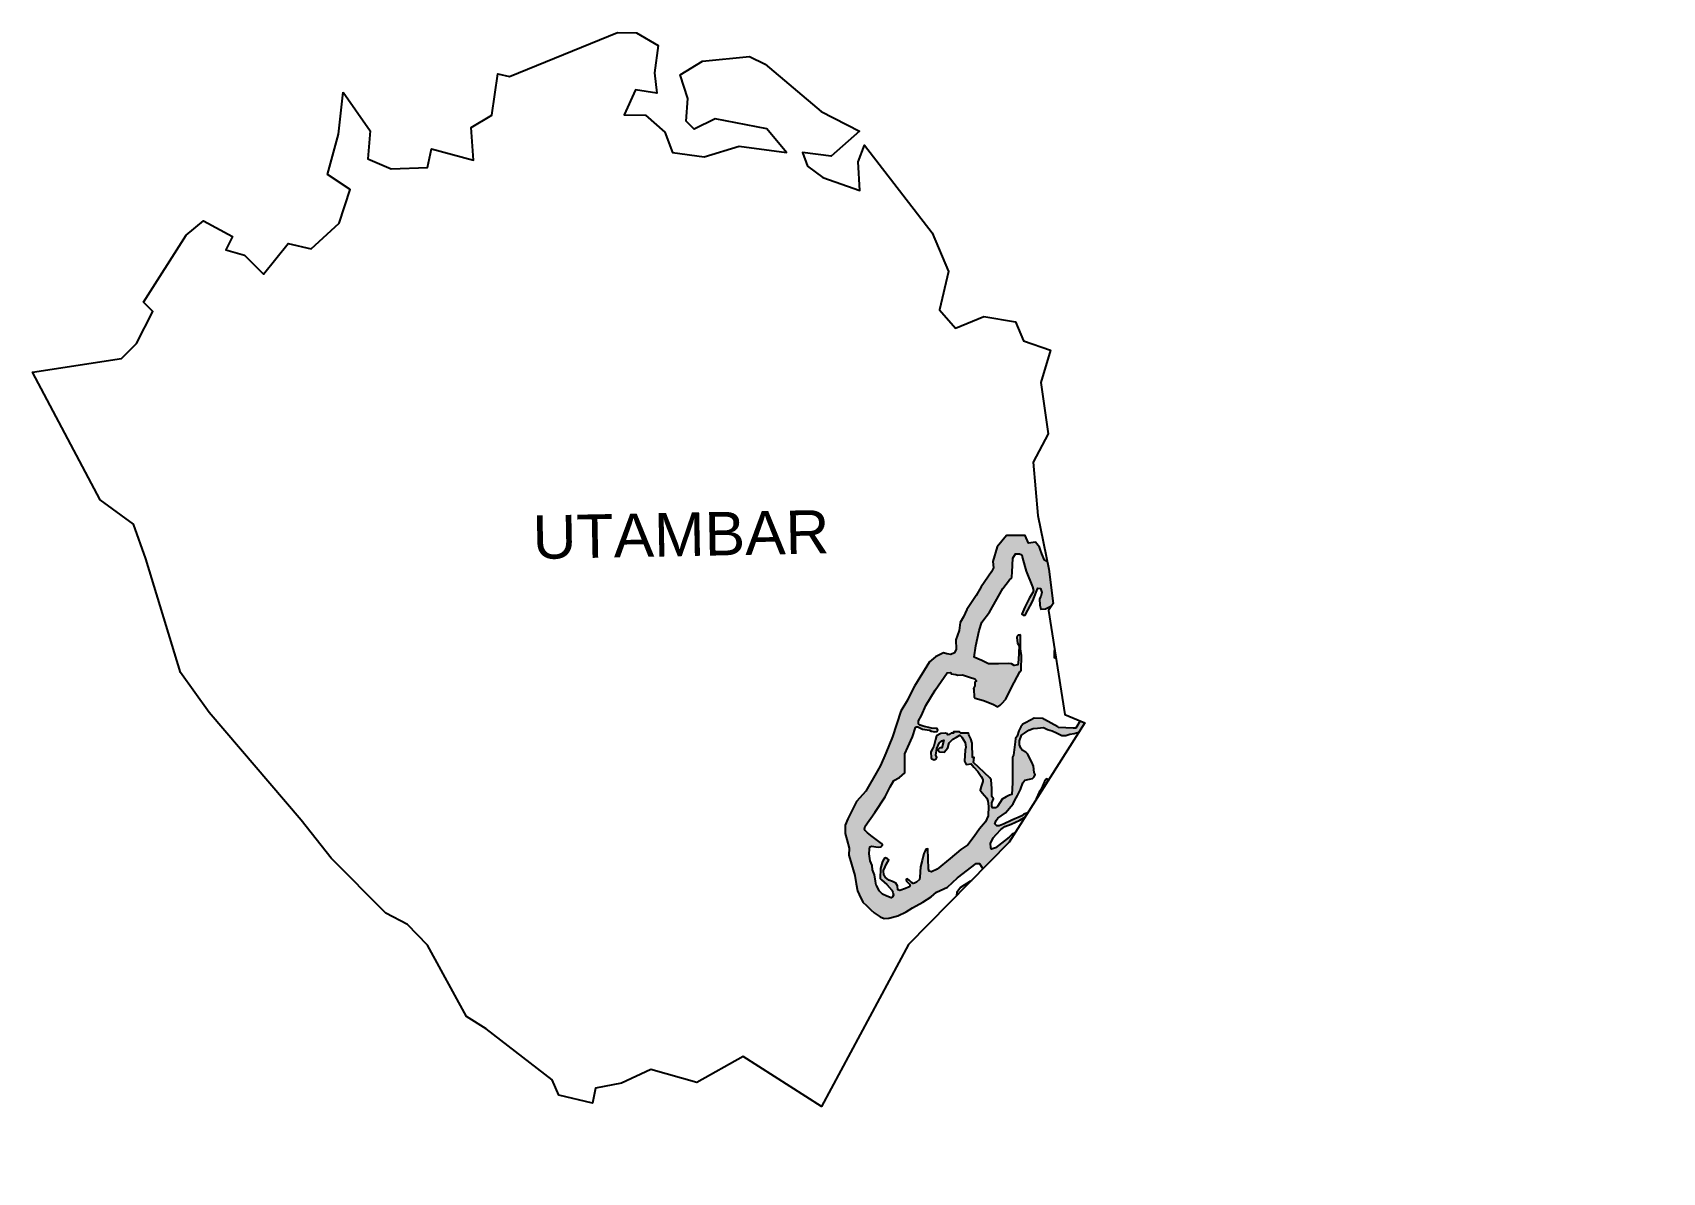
# Model space of a CAD drawing. Header units: metres. Extents: x 293549 to 297627, y 1978903 to 1981755.
import ezdxf

# ---------------------------------------------------------------- set-up
doc = ezdxf.new("R2010")
doc.units = ezdxf.units.M
doc.header["$MEASUREMENT"] = 0
doc.layers.add('MANGROOVE BUFFER ZONE', color=120, linetype='Continuous')
doc.layers.add('VILLAGE NAME', color=250, linetype='Continuous')
doc.styles.get("Standard").update_dxf_attribs({"font": 'simplex.shx'})

msp = doc.modelspace()

# ---------------------------------------------------------------- hatches: boundary and pattern name
at = {"layer": 'MANGROOVE BUFFER ZONE'}
h = msp.add_hatch(dxfattribs=at)
h.set_pattern_fill('GRASS', color=256, scale=18)
h.paths.add_polyline_path([(296019.1, 1980155.7), (296022.4, 1980159.7), (296023.9, 1980196.6), (296022, 1980205.3), (296021.1, 1980215.5), (296021.2, 1980247.1), (296019.9, 1980247.7), (296017.1, 1980247.4), (296014.8, 1980247.1), (296013, 1980244.8), (296012, 1980241), (296013.4, 1980227.3), (296017.9, 1980220.6), (296016, 1980185.7), (296014.6, 1980172.5), (296005.5, 1980171.5), (295998.4, 1980175.1), (295989.8, 1980176.3), (295965.7, 1980175.4), (295941.1, 1980175.7), (295924.6, 1980184.1), (295914.1, 1980187.6), (295905.4, 1980192.4), (295909.5, 1980220.8), (295917.9, 1980259.2), (295924.2, 1980279.3), (295943.5, 1980304.3), (295976.6, 1980363.8), (295993.6, 1980385.2), (295998.9, 1980389.8), (295999.5, 1980393.4), (296000, 1980404.4), (296001.5, 1980439.4), (296008.6, 1980450.3), (296018.9, 1980450.8), (296024.1, 1980448), (296026.4, 1980439.6), (296034.9, 1980407.7), (296050.8, 1980368.4), (296053.9, 1980358.7), (296051.8, 1980353.5), (296043.6, 1980340.9), (296031.9, 1980317.2), (296024.3, 1980300.1), (296027.3, 1980297), (296033.1, 1980297.2), (296051.7, 1980333.2), (296060.2, 1980354.4), (296064, 1980365), (296070.9, 1980364), (296074, 1980353.7), (296072.3, 1980344.2), (296068.8, 1980337.7), (296069.5, 1980322.3), (296071.5, 1980312), (296083.8, 1980312.9), (296093.7, 1980317.7), (296099.3, 1980321.5), (296102.6, 1980326.2), (296091.9, 1980412.4), (296088.2, 1980430.7), (296080.7, 1980434.6), (296074.6, 1980451), (296070.3, 1980462.5), (296068.5, 1980467.1), (296058.3, 1980480.1), (296041.1, 1980477.2), (296033.1, 1980496.2), (295986, 1980496.6), (295963, 1980467.9), (295952.1, 1980431.6), (295953.4, 1980415.9), (295948.8, 1980405.2), (295922.6, 1980368.2), (295910.4, 1980346.2), (295887.1, 1980311.1), (295878, 1980293.3), (295870.4, 1980278.5), (295867.9, 1980258.8), (295858.8, 1980235.5), (295860.4, 1980212), (295855.8, 1980202.6), (295846.9, 1980198.6), (295836.3, 1980200.4), (295828.6, 1980203), (295808.7, 1980192.9), (295793.4, 1980180.4), (295756, 1980119.5), (295752.3, 1980113.5), (295738.6, 1980084.6), (295721.6, 1980057), (295700.3, 1979992.8), (295683.8, 1979952.1), (295671.1, 1979920.9), (295662.8, 1979907.6), (295633.7, 1979856.4), (295610.8, 1979831.3), (295588.6, 1979787.6), (295582.4, 1979771.4), (295582.5, 1979750.9), (295586.1, 1979735.8), (295592.1, 1979713.8), (295591.4, 1979696.9), (295598, 1979673.8), (295602.3, 1979660.1), (295606.7, 1979646.1), (295609.6, 1979625.2), (295613.4, 1979607.5), (295617.4, 1979598.6), (295626.4, 1979578.7), (295635.7, 1979570.4), (295646.6, 1979560.1), (295654.7, 1979552.5), (295664.8, 1979545.6), (295669.8, 1979542.1), (295679.6, 1979538.6), (295691.5, 1979538.8), (295713.7, 1979544.8), (295735.1, 1979555), (295750.6, 1979564.7), (295776.5, 1979579), (295797.6, 1979592.1), (295811.2, 1979604.1), (295838.3, 1979616.7), (295863.2, 1979639.7), (295910.3, 1979675.6), (295918.7, 1979675.7), (295927.1, 1979662.7), (295992.4, 1979729.2), (296007.3, 1979752.6), (296000.1, 1979749.4), (295992.7, 1979741.4), (295973.2, 1979726.5), (295958.1, 1979714.8), (295948.5, 1979711.4), (295947.1, 1979716), (295945.8, 1979725.7), (295952.5, 1979739.9), (295961.2, 1979748.9), (295972.2, 1979760.5), (295981.5, 1979768.1), (295997.4, 1979774.3), (296019.6, 1979783.9), (296029.3, 1979790.5), (296033.7, 1979794.2), (296039.1, 1979802.7), (296029.2, 1979799), (296024.7, 1979795.3), (296015, 1979791.1), (296006.7, 1979787.4), (295997.5, 1979783.4), (295980.3, 1979775), (295968, 1979770.3), (295961.8, 1979769.8), (295956.9, 1979774.9), (295960.3, 1979783.5), (295964.7, 1979789.2), (295983.3, 1979802.9), (296002.6, 1979825.4), (296006.9, 1979834.3), (296013.2, 1979846), (296020.6, 1979861.3), (296026.5, 1979877.6), (296032, 1979884.5), (296043.2, 1979886.5), (296051.3, 1979888.9), (296055.3, 1979892.9), (296057.4, 1979898.3), (296054.9, 1979903.3), (296053.3, 1979919.4), (296049.2, 1979929), (296044.5, 1979938.9), (296039.6, 1979949.8), (296034, 1979954), (296024.8, 1979959.7), (296021.6, 1979964.7), (296018.8, 1979973.1), (296018.5, 1979983), (296023.2, 1979996.6), (296030.9, 1980001.9), (296041.8, 1980009.4), (296052.4, 1980013.4), (296063.9, 1980014.5), (296078.7, 1980015.9), (296088.5, 1980011.4), (296100.1, 1980008), (296111, 1980002.5), (296124.4, 1979995.9), (296134.7, 1979996.2), (296144.1, 1979999.6), (296155.2, 1980001.2), (296167, 1980004.1), (296182.2, 1980028), (296170.6, 1980032.7), (296159.3, 1980014.7), (296152.4, 1980014.8), (296116.4, 1980015.8), (296114.4, 1980018), (296081.3, 1980036.2), (296077.6, 1980038.9), (296055.1, 1980039.1), (296046, 1980034.1), (296033.8, 1980027.7), (296026.6, 1980024.4), (296022.1, 1980017.4), (296016.8, 1980007.8), (296012.7, 1979994.1), (296008.6, 1979989), (296007.7, 1979980.5), (296003.9, 1979947.2), (296001.4, 1979941.9), (296000.8, 1979877.6), (295999.4, 1979848.5), (295993.9, 1979846.8), (295984.8, 1979842.8), (295974.9, 1979836.8), (295963.3, 1979818.2), (295960.8, 1979816.6), (295958.7, 1979815.3), (295951.3, 1979814.9), (295949.6, 1979819.4), (295949.2, 1979828), (295953.3, 1979837.4), (295948.9, 1979843.5), (295948.9, 1979863.6), (295947.2, 1979885), (295944.3, 1979890.2), (295916.9, 1979915.7), (295903.7, 1979928.3), (295904.9, 1979940.9), (295901.2, 1979941), (295899.7, 1979976.7), (295896.9, 1979987.5), (295891.6, 1979998.1), (295890.6, 1980001.6), (295872.5, 1980002.1), (295868.4, 1980005.2), (295853.3, 1980005.6), (295853, 1980002.3), (295847.7, 1980001.6), (295845.1, 1980000.5), (295842.7, 1979998.4), (295839.2, 1979998.1), (295838.1, 1980000), (295832.7, 1980001.7), (295822, 1980001), (295811.1, 1979995.4), (295808.4, 1979986.5), (295803.9, 1979969.7), (295800.4, 1979962.6), (295796.7, 1979955.2), (295797.3, 1979940.5), (295799.2, 1979937.4), (295804.9, 1979935.4), (295809.7, 1979937.8), (295812, 1979941), (295809.3, 1979946.7), (295811.4, 1979963.8), (295817.5, 1979977.1), (295823.8, 1979982.6), (295829.1, 1979984.1), (295824, 1979965.1), (295819.1, 1979964.9), (295814.1, 1979960.6), (295818.6, 1979954.9), (295830.3, 1979954.4), (295839.5, 1979965.2), (295842.5, 1979978), (295851.5, 1979987.1), (295860.9, 1979992), (295869.5, 1979996.7), (295874.6, 1979991.9), (295882.6, 1979978.5), (295884.6, 1979966.8), (295882.6, 1979959.7), (295881, 1979931.9), (295884.9, 1979923.6), (295897.6, 1979925.5), (295903.9, 1979916.5), (295914.6, 1979905.8), (295923, 1979893.7), (295926.7, 1979885.7), (295926.8, 1979881.3), (295922.8, 1979868.1), (295920.1, 1979858.9), (295924.7, 1979852.5), (295936.8, 1979838.9), (295939, 1979831.4), (295940.6, 1979819.1), (295939.9, 1979795.3), (295933.4, 1979779.9), (295928.4, 1979774.1), (295918.6, 1979762.9), (295905.3, 1979743.1), (295889.2, 1979722.5), (295871.3, 1979710.5), (295844.6, 1979688.6), (295812.2, 1979661.4), (295798.4, 1979655.3), (295792.2, 1979656.8), (295791.1, 1979662.8), (295789.2, 1979712.6), (295785.3, 1979711.3), (295782.1, 1979707.5), (295779.1, 1979700.7), (295775.1, 1979683), (295771.1, 1979667.2), (295769.4, 1979642), (295768.4, 1979635.9), (295761, 1979628.9), (295755.9, 1979626.5), (295752.6, 1979625.9), (295748.2, 1979628), (295742.4, 1979633.9), (295738.2, 1979637.4), (295735.3, 1979636), (295735.4, 1979632), (295738, 1979629.4), (295744.7, 1979622.8), (295744, 1979619.3), (295740.9, 1979616.2), (295733.5, 1979612.9), (295718.7, 1979608.5), (295714.2, 1979609.7), (295713.5, 1979619.7), (295709.2, 1979626.3), (295700.7, 1979630.5), (295691.5, 1979634.4), (295682.4, 1979641.9), (295679.1, 1979646.5), (295678, 1979658.1), (295682.1, 1979667.1), (295686, 1979674.7), (295691.5, 1979685.2), (295687.7, 1979688.7), (295682.8, 1979690.1), (295679.2, 1979687.2), (295675.2, 1979678.5), (295670.6, 1979663), (295669.8, 1979638), (295673.3, 1979634.6), (295686.6, 1979623.2), (295699.1, 1979608.7), (295701.6, 1979603.8), (295703, 1979597), (295700.8, 1979592.8), (295697.3, 1979589.9), (295686.5, 1979593.7), (295675.3, 1979598.8), (295667, 1979607.5), (295661.3, 1979620.3), (295660, 1979621.7), (295658.3, 1979631.8), (295655.7, 1979647.5), (295650.5, 1979659.7), (295650.1, 1979670.8), (295645.2, 1979682.2), (295642.6, 1979699.8), (295642.8, 1979711.4), (295644.4, 1979717.3), (295648.3, 1979719), (295664.7, 1979716.6), (295671.8, 1979717.3), (295675.7, 1979722.4), (295673.1, 1979726.2), (295649.8, 1979743.4), (295638.5, 1979752.2), (295632.3, 1979758.3), (295630.6, 1979761.9), (295632.5, 1979769.2), (295656.2, 1979803.4), (295682, 1979842.7), (295694.6, 1979867.3), (295703.8, 1979883.1), (295718.5, 1979890.7), (295731.9, 1979902.4), (295731.9, 1979926.7), (295731.9, 1979950.4), (295738.9, 1979967.3), (295750.4, 1979992.7), (295758.3, 1980015.7), (295760.4, 1980017.5), (295763.8, 1980017.6), (295775.4, 1980012.1), (295792.9, 1980009.1), (295797.1, 1980007.3), (295806.5, 1980005.3), (295812.1, 1980006.1), (295813.8, 1980009.8), (295812.7, 1980013.5), (295798.6, 1980014.7), (295777.5, 1980019.2), (295769.7, 1980021.7), (295765.7, 1980025.1), (295765.7, 1980032.9), (295773.4, 1980045.8), (295784.5, 1980070.8), (295807.6, 1980109.5), (295837.2, 1980152.9), (295846, 1980153.7), (295847.8, 1980150.5), (295858.8, 1980149.1), (295864.3, 1980147.4), (295876, 1980147.6), (295893.7, 1980142.2), (295906.6, 1980138.2), (295911.2, 1980132.9), (295907.1, 1980129.4), (295906.5, 1980120), (295903.3, 1980113.6), (295904.3, 1980111.4), (295904.9, 1980093.2), (295907.8, 1980089.8), (295928.1, 1980083.7), (295952, 1980074.9), (295963.9, 1980068.1), (295970.2, 1980071.9), (295973.9, 1980076), (295984.1, 1980087.4), (295998.9, 1980116)])
h = msp.add_hatch(dxfattribs=at)
h.set_pattern_fill('GRASS', color=256, scale=18)
h.paths.add_polyline_path([(297595.4, 1978909.4), (297594.3, 1978914.4), (297593.8, 1978911.6)])
h.paths.add_polyline_path([(297604.2, 1978906.3), (297598.2, 1978905.6), (297600.2, 1978902.9)])
h.paths.add_polyline_path([(297627.3, 1978922.2), (297622.9, 1978917.7), (297625.2, 1978917.2)])

# ---------------------------------------------------------------- linework, layer by layer
at = {"color": 3, "flags": 128}
for points in [[(294394, 1981509.4), (294387.7, 1981439.2), (294445.9, 1981414.4), (294537, 1981417.5), (294547.2, 1981463.9), (294652.2, 1981435.6), (294646.8, 1981517.2), (294697.8, 1981548.6), (294712.8, 1981651.4), (294742.4, 1981644.8), (295012.9, 1981754.9), (295060.1, 1981754.3), (295114.2, 1981722.4), (295105.5, 1981653.9), (295111.1, 1981603), (295057.3, 1981612), (295029.3, 1981549.3), (295082.5, 1981548.3), (295130.7, 1981505.5), (295149.9, 1981454.8), (295229.7, 1981443.6), (295317, 1981470.8), (295435.5, 1981454.6), (295386.5, 1981514.1), (295257, 1981539.4), (295204.3, 1981513.5), (295184.5, 1981533.3), (295188.5, 1981589.7), (295169.1, 1981648.8), (295225.6, 1981683.6), (295342.7, 1981695.4), (295382.5, 1981675.6), (295522.6, 1981557.1), (295617.9, 1981508.3), (295547.3, 1981445.3), (295475.5, 1981454.9), (295488.3, 1981420.9), (295526, 1981392), (295618.9, 1981359.6), (295615, 1981431.7), (295631, 1981473.1), (295799.8, 1981253.5), (295840.7, 1981157.3), (295818.4, 1981060.9), (295858, 1981015.3), (295929.6, 1981044.3), (296008.6, 1981030.8), (296028.8, 1980983.8), (296095.7, 1980959.9), (296071.6, 1980879.6), (296089.9, 1980750.8), (296052.9, 1980680.3), (296064.6, 1980546.4), (296091.9, 1980412.4), (296102.6, 1980326.2), (296090.7, 1980309.1), (296132.2, 1980048.6), (296182.2, 1980028), (295992.4, 1979729.2), (295740.5, 1979472.9), (295523.3, 1979067.9), (295327, 1979192.8), (295211.4, 1979127.7), (295095.7, 1979160.5), (295023, 1979126.3), (294957.8, 1979113.7), (294950.1, 1979075.9), (294865.8, 1979096.2), (294848.7, 1979134.9), (294683.7, 1979262.3), (294634.8, 1979293.2), (294536.9, 1979471.5), (294487.3, 1979522.9), (294433.2, 1979551.4), (294296.5, 1979689.4), (294221.3, 1979784.5), (293990.8, 1980053.3), (293918.9, 1980153.8), (293832.3, 1980438.4), (293801.1, 1980524.7), (293718.3, 1980585.4), (293549, 1980905.6), (293771.6, 1980939.1), (293808.9, 1980976.9), (293850.2, 1981056.8), (293826.6, 1981080.5), (293933.3, 1981248.4), (293976.4, 1981283.7), (294049.5, 1981244.3), (294032.4, 1981211.1), (294079, 1981198.1), (294126.9, 1981150.5), (294188.1, 1981226.8), (294246, 1981213.5), (294316.1, 1981278.3), (294343.5, 1981362.3), (294286.5, 1981399.5), (294314.1, 1981500.5), (294326, 1981605.6)], [(294326, 1981605.6), (294394, 1981509.4)]]:
    msp.add_lwpolyline(points, dxfattribs=at)
at = {"layer": 'MANGROOVE BUFFER ZONE', "flags": 128}
for points in [[(296088.2, 1980430.7), (296080.7, 1980434.6), (296074.6, 1980451), (296070.3, 1980462.5), (296068.5, 1980467.1), (296058.3, 1980480.1), (296041.1, 1980477.2), (296033.1, 1980496.2), (295986, 1980496.6), (295963, 1980467.9), (295952.1, 1980431.6), (295953.4, 1980415.9), (295948.8, 1980405.2), (295922.6, 1980368.2), (295910.4, 1980346.2), (295887.1, 1980311.1), (295878, 1980293.3), (295870.4, 1980278.5), (295867.9, 1980258.8), (295858.8, 1980235.5), (295860.4, 1980212), (295855.8, 1980202.6), (295846.9, 1980198.6), (295836.3, 1980200.4), (295828.6, 1980203), (295808.7, 1980192.9), (295793.4, 1980180.4), (295756, 1980119.5), (295752.3, 1980113.5), (295738.6, 1980084.6), (295721.6, 1980057), (295700.3, 1979992.8), (295683.8, 1979952.1), (295671.1, 1979920.9), (295662.8, 1979907.6), (295633.7, 1979856.4), (295610.8, 1979831.3), (295588.6, 1979787.6), (295582.4, 1979771.4), (295582.5, 1979750.9), (295586.1, 1979735.8), (295592.1, 1979713.8), (295591.4, 1979696.9), (295598, 1979673.8), (295602.3, 1979660.1), (295606.7, 1979646.1), (295609.6, 1979625.2), (295613.4, 1979607.5), (295617.4, 1979598.6), (295626.4, 1979578.7), (295635.7, 1979570.4), (295646.6, 1979560.1), (295654.7, 1979552.5), (295664.8, 1979545.6), (295669.8, 1979542.1), (295679.6, 1979538.6), (295691.5, 1979538.8), (295713.7, 1979544.8), (295735.1, 1979555), (295750.6, 1979564.7), (295776.5, 1979579), (295797.6, 1979592.1), (295811.2, 1979604.1), (295838.3, 1979616.7), (295863.2, 1979639.7), (295910.3, 1979675.6), (295918.7, 1979675.7), (295927.1, 1979662.7)], [(296170.6, 1980032.7), (296159.3, 1980014.7), (296152.4, 1980014.8), (296116.4, 1980015.8), (296114.4, 1980018), (296081.3, 1980036.2), (296077.6, 1980038.9), (296055.1, 1980039.1), (296046, 1980034.1), (296033.8, 1980027.7), (296026.6, 1980024.4), (296022.1, 1980017.4), (296016.8, 1980007.8), (296012.7, 1979994.1), (296008.6, 1979989), (296007.7, 1979980.5), (296003.9, 1979947.2), (296001.4, 1979941.9), (296000.8, 1979877.6), (295999.4, 1979848.5), (295993.9, 1979846.8), (295984.8, 1979842.8), (295974.9, 1979836.8), (295963.3, 1979818.2), (295960.8, 1979816.6), (295958.7, 1979815.3), (295951.3, 1979814.9), (295949.6, 1979819.4), (295949.2, 1979828), (295953.3, 1979837.4), (295948.9, 1979843.5), (295948.9, 1979863.6), (295947.2, 1979885), (295944.3, 1979890.2), (295916.9, 1979915.7), (295903.7, 1979928.3), (295904.9, 1979940.9), (295901.2, 1979941), (295899.7, 1979976.7), (295896.9, 1979987.5), (295891.6, 1979998.1), (295890.6, 1980001.6), (295872.5, 1980002.1), (295868.4, 1980005.2), (295853.3, 1980005.6), (295853, 1980002.3), (295847.7, 1980001.6), (295845.1, 1980000.5), (295842.7, 1979998.4), (295839.2, 1979998.1), (295838.1, 1980000), (295832.7, 1980001.7), (295822, 1980001), (295811.1, 1979995.4), (295808.4, 1979986.5), (295803.9, 1979969.7), (295800.4, 1979962.6), (295796.7, 1979955.2), (295797.3, 1979940.5), (295799.2, 1979937.4), (295804.9, 1979935.4), (295809.7, 1979937.8), (295812, 1979941), (295809.3, 1979946.7), (295811.4, 1979963.8), (295817.5, 1979977.1), (295823.8, 1979982.6), (295829.1, 1979984.1), (295824, 1979965.1), (295819.1, 1979964.9), (295814.1, 1979960.6), (295818.6, 1979954.9), (295830.3, 1979954.4), (295839.5, 1979965.2), (295842.5, 1979978), (295851.5, 1979987.1), (295860.9, 1979992), (295869.5, 1979996.7), (295874.6, 1979991.9), (295882.6, 1979978.5), (295884.6, 1979966.8), (295882.6, 1979959.7), (295881, 1979931.9), (295884.9, 1979923.6), (295897.6, 1979925.5), (295903.9, 1979916.5), (295914.6, 1979905.8), (295923, 1979893.7), (295926.7, 1979885.7), (295926.8, 1979881.3), (295922.8, 1979868.1), (295920.1, 1979858.9), (295924.7, 1979852.5), (295936.8, 1979838.9), (295939, 1979831.4), (295940.6, 1979819.1), (295939.9, 1979795.3), (295933.4, 1979779.9), (295928.4, 1979774.1), (295918.6, 1979762.9), (295905.3, 1979743.1), (295889.2, 1979722.5), (295871.3, 1979710.5), (295844.6, 1979688.6), (295812.2, 1979661.4), (295798.4, 1979655.3), (295792.2, 1979656.8), (295791.1, 1979662.8), (295789.2, 1979712.6), (295785.3, 1979711.3), (295782.1, 1979707.5), (295779.1, 1979700.7), (295775.1, 1979683), (295771.1, 1979667.2), (295769.4, 1979642), (295768.4, 1979635.9), (295761, 1979628.9), (295755.9, 1979626.5), (295752.6, 1979625.9), (295748.2, 1979628), (295742.4, 1979633.9), (295738.2, 1979637.4), (295735.3, 1979636), (295735.4, 1979632), (295738, 1979629.4), (295743.4, 1979624.1), (295744.6, 1979622.6), (295744.3, 1979621), (295743.9, 1979619.1), (295740.9, 1979616.2), (295733.5, 1979612.9), (295718.7, 1979608.5), (295714.2, 1979609.7), (295713.5, 1979619.7), (295709.2, 1979626.3), (295700.7, 1979630.5), (295691.5, 1979634.4), (295682.4, 1979641.9), (295679.1, 1979646.5), (295678, 1979658.1), (295682.1, 1979667.1), (295686, 1979674.7), (295691.5, 1979685.2), (295687.7, 1979688.7), (295682.8, 1979690.1), (295679.2, 1979687.2), (295675.2, 1979678.5), (295670.6, 1979663), (295669.8, 1979638), (295673.3, 1979634.6), (295686.6, 1979623.2), (295699.1, 1979608.7), (295701.6, 1979603.8), (295703, 1979597), (295700.8, 1979592.8), (295697.3, 1979589.9), (295686.5, 1979593.7), (295675.3, 1979598.8), (295667, 1979607.5), (295661.3, 1979620.3), (295660, 1979621.7), (295658.3, 1979631.8), (295655.7, 1979647.5), (295650.5, 1979659.7), (295650.1, 1979670.8), (295645.2, 1979682.2), (295642.6, 1979699.8), (295642.8, 1979711.4), (295644.4, 1979717.3), (295648.3, 1979719), (295664.7, 1979716.6), (295671.8, 1979717.3), (295675.7, 1979722.4), (295673.1, 1979726.2), (295649.8, 1979743.4), (295638.5, 1979752.2), (295632.3, 1979758.3), (295630.6, 1979761.9), (295632.5, 1979769.2), (295656.2, 1979803.4), (295682, 1979842.7), (295694.6, 1979867.3), (295703.8, 1979883.1), (295718.5, 1979890.7), (295731.9, 1979902.4), (295731.9, 1979926.7), (295731.9, 1979950.4), (295738.9, 1979967.3), (295750.4, 1979992.7), (295758.3, 1980015.7), (295760.4, 1980017.5), (295763.8, 1980017.6), (295775.4, 1980012.1), (295792.9, 1980009.1), (295797.1, 1980007.3), (295806.5, 1980005.3), (295812.1, 1980006.1), (295813.8, 1980009.8), (295812.7, 1980013.5), (295798.6, 1980014.7), (295777.5, 1980019.2), (295769.7, 1980021.7), (295765.7, 1980025.1), (295765.7, 1980032.9), (295773.4, 1980045.8), (295784.5, 1980070.8), (295807.6, 1980109.5), (295837.2, 1980152.9), (295846, 1980153.7), (295847.8, 1980150.5), (295858.8, 1980149.1), (295864.3, 1980147.4), (295876, 1980147.6), (295893.7, 1980142.2), (295906.6, 1980138.2), (295911.2, 1980132.9), (295907.1, 1980129.4), (295906.5, 1980120), (295903.3, 1980113.6), (295904.3, 1980111.4), (295904.9, 1980093.2), (295907.8, 1980089.8), (295928.1, 1980083.7), (295952, 1980074.9), (295963.9, 1980068.1), (295970.2, 1980071.9), (295973.9, 1980076), (295984.1, 1980087.4), (295998.9, 1980116), (296019.1, 1980155.7), (296022.4, 1980159.7), (296023.9, 1980196.6), (296022, 1980205.3), (296021.1, 1980215.5), (296021.2, 1980247.1), (296019.9, 1980247.7), (296017.1, 1980247.4), (296014.8, 1980247.1), (296013, 1980244.8), (296012, 1980241), (296013.4, 1980227.3), (296017.9, 1980220.6), (296016, 1980185.7), (296014.6, 1980172.5), (296005.5, 1980171.5), (295998.4, 1980175.1), (295989.8, 1980176.3), (295965.7, 1980175.4), (295941.1, 1980175.7), (295924.6, 1980184.1), (295914.1, 1980187.6), (295905.4, 1980192.4), (295909.5, 1980220.8), (295917.9, 1980259.2), (295924.2, 1980279.3), (295943.5, 1980304.3), (295976.6, 1980363.8), (295993.6, 1980385.2), (295998.9, 1980389.8), (295999.5, 1980393.4), (296000, 1980404.4), (296001.5, 1980439.4), (296008.6, 1980450.3), (296018.9, 1980450.8), (296024.1, 1980448), (296026.4, 1980439.6), (296034.9, 1980407.7), (296050.8, 1980368.4), (296053.9, 1980358.7), (296051.8, 1980353.5), (296043.6, 1980340.9), (296031.9, 1980317.2), (296024.3, 1980300.1), (296027.3, 1980297), (296033.1, 1980297.2), (296051.7, 1980333.2), (296060.2, 1980354.4), (296064, 1980365), (296070.9, 1980364), (296074, 1980353.7), (296072.3, 1980344.2), (296068.8, 1980337.7), (296069.5, 1980322.3), (296071.5, 1980312), (296083.8, 1980312.9), (296093.7, 1980317.7), (296099.3, 1980321.5)], [(296106.3, 1980210.8), (296104.9, 1980207.5), (296105, 1980196.8), (296105.6, 1980191.2), (296107.6, 1980190.7), (296109.8, 1980189.4)], [(296039.1, 1979802.7), (296029.2, 1979799), (296024.7, 1979795.3), (296015, 1979791.1), (296006.7, 1979787.4), (295997.5, 1979783.4), (295980.3, 1979775), (295968, 1979770.3), (295961.8, 1979769.8), (295956.9, 1979774.9), (295960.3, 1979783.5), (295964.7, 1979789.2), (295983.3, 1979802.9), (296002.6, 1979825.4), (296006.9, 1979834.3), (296013.2, 1979846), (296020.6, 1979861.3), (296026.5, 1979877.6), (296032, 1979884.5), (296043.2, 1979886.5), (296051.3, 1979888.9), (296055.3, 1979892.9), (296057.4, 1979898.3), (296054.9, 1979903.3), (296053.3, 1979919.4), (296049.2, 1979929), (296044.5, 1979938.9), (296039.6, 1979949.8), (296034, 1979954), (296024.8, 1979959.7), (296021.6, 1979964.7), (296018.8, 1979973.1), (296018.5, 1979983), (296023.2, 1979996.6), (296030.9, 1980001.9), (296041.8, 1980009.4), (296052.4, 1980013.4), (296063.9, 1980014.5), (296078.7, 1980015.9), (296088.5, 1980011.4), (296100.1, 1980008), (296111, 1980002.5), (296124.4, 1979995.9), (296134.7, 1979996.2), (296144.1, 1979999.6), (296155.2, 1980001.2), (296167, 1980004.1)], [(296084.3, 1979873.8), (296089.9, 1979884.8), (296088.1, 1979887.4), (296084.1, 1979885.7), (296081.4, 1979880.7), (296076.1, 1979869.2), (296072.1, 1979860.5), (296068.1, 1979854), (296060.4, 1979837.7), (296060, 1979835.7)], [(296007.3, 1979752.6), (296000.1, 1979749.4), (295992.7, 1979741.4), (295973.2, 1979726.5), (295958.1, 1979714.8), (295948.5, 1979711.4), (295947.1, 1979716), (295945.8, 1979725.7), (295952.5, 1979739.9), (295961.2, 1979748.9), (295972.2, 1979760.5), (295981.5, 1979768.1), (295997.4, 1979774.3), (296019.6, 1979783.9), (296029.3, 1979790.5), (296033.7, 1979794.2)], [(295898.1, 1979633.3), (295895.9, 1979631.4), (295870.5, 1979616), (295862.1, 1979603.1), (295861.2, 1979595.7)]]:
    msp.add_lwpolyline(points, dxfattribs=at)

# ---------------------------------------------------------------- texts
at = {"layer": 'VILLAGE NAME', "insert": (294799.1, 1980546.4), "char_height": 108.748, "attachment_point": 1, "rotation": 1.1028}
msp.add_mtext_dynamic_manual_height_columns('{\\fArial|b0|i0|c0|p34;UTAMBAR}', width=1571.314, gutter_width=543.7, heights=[0], dxfattribs=at)

doc.saveas('drawing.dxf')
